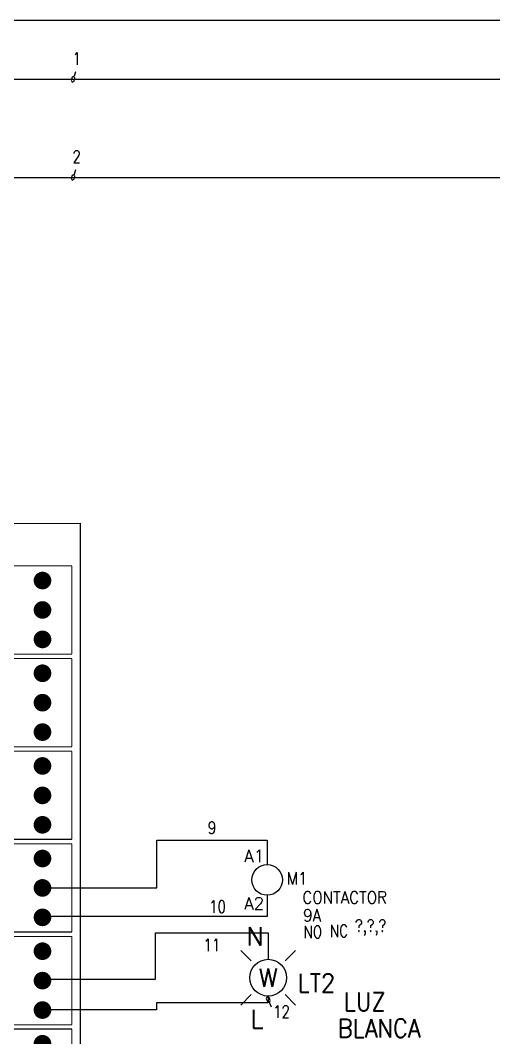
# Model space of a CAD drawing. Header units: millimetres. Extents: x 123.5 to 144.3, y 105.4 to 121.6.
# Drawn here: x 133.07 to 137.9, y 111.22 to 121.59 of the extents above; entities that cross this region are included whole.
import ezdxf
from ezdxf.enums import TextEntityAlignment as Align

# ---------------------------------------------------------------- set-up
doc = ezdxf.new("R2010")
doc.units = ezdxf.units.MM
for name, color, linetype in [('BLK_12AWG', 7, 'Continuous'), ('DESC', 250, 'Continuous'), ('MISC', 7, 'Continuous'), ('SYMS', 7, 'Continuous'), ('TAGS', 250, 'Continuous'), ('TERMS', 250, 'Continuous'), ('WIRES', 7, 'Continuous'), ('XREF', 7, 'Continuous')]:
    doc.layers.add(name, color=color, linetype=linetype)
doc.layers.add('WIRENO', color=7, linetype='Continuous', true_color=0x000000)
doc.styles.add('WD', font='romans.shx')

# ---------------------------------------------------------------- blocks, each defined once
blk = doc.blocks.new('WD_WNH')
at = {"linetype": 'Continuous', "style": 'WD', "width": 0.8}
blk.add_attdef('WIRENO', text='', height=0.125, dxfattribs=at).set_placement((0, 0.062), align=Align.CENTER)
at = {"style": 'WD', "flags": 1}
for tag, p in [('W01USER', (0, 0.078)), ('W02USER', (0, 0.07)), ('W03USER', (0, 0.062)), ('W04USER', (0, 0.055)), ('W05USER', (0, 0.047)), ('W06USER', (0, 0.039)), ('W07USER', (0, 0.031)), ('W08USER', (0, 0.023)), ('W09USER', (0, 0.016)), ('W10USER', (0, 0.008))]:
    blk.add_attdef(tag, text='', height=0.005, dxfattribs=at).set_placement(p, align=Align.CENTER)
blk = doc.blocks.new('EPAD')
at = {"const_width": 0.5}
blk.add_lwpolyline([(-0.25, 0, 1), (0.25, 0, 1)], format="xyb", close=True, dxfattribs=at)
blk = doc.blocks.new('TarjetaElec')
at = {"const_width": 0.008}
for points in [[(149.0406, 100.3538), (154.0006, 100.3538), (154.0006, 104.4678), (149.0406, 104.4678), (149.0406, 100.3538)], [(153.5426, 104.1798), (153.9426, 104.1798)], [(153.9426, 103.5798), (153.9426, 104.1798)], [(153.5426, 103.5798), (153.9426, 103.5798)], [(153.5426, 103.5498), (153.9426, 103.5498)], [(153.9426, 102.9498), (153.9426, 103.5498)], [(153.5426, 102.9498), (153.9426, 102.9498)], [(153.5426, 102.9198), (153.9426, 102.9198)], [(153.9426, 102.3208), (153.9426, 102.9198)], [(153.5426, 102.3208), (153.9426, 102.3208)], [(153.5426, 102.2908), (153.9426, 102.2908)], [(153.9426, 101.6908), (153.9426, 102.2908)], [(153.5426, 101.6908), (153.9426, 101.6908)], [(153.5426, 101.6608), (153.9426, 101.6608)], [(153.9426, 101.0608), (153.9426, 101.6608)], [(153.5426, 101.0608), (153.9426, 101.0608)], [(153.5426, 101.0318), (153.9426, 101.0318)], [(153.9426, 100.4318), (153.9426, 101.0318)]]:
    blk.add_lwpolyline(points, dxfattribs=at)
for centre in [(153.7426, 104.0798), (153.7426, 103.8798), (153.7426, 103.6798), (153.7426, 103.4498), (153.7426, 103.2498), (153.7426, 103.0498), (153.7426, 102.8198), (153.7426, 102.6198), (153.7426, 102.4198), (153.7426, 102.1908), (153.7426, 101.9908), (153.7426, 101.7908), (153.7426, 101.5608), (153.7426, 101.3608), (153.7426, 101.1608)]:
    blk.add_circle(centre, 0.03)
at = {"xscale": 0.12, "yscale": 0.12}
for p in [(153.7426, 104.0798), (153.7426, 103.8798), (153.7426, 103.6798), (153.7426, 103.4498), (153.7426, 103.2498), (153.7426, 103.0498), (153.7426, 102.8198), (153.7426, 102.6198), (153.7426, 102.4198), (153.7426, 102.1908), (153.7426, 101.9908), (153.7426, 101.7908), (153.7426, 101.5608), (153.7426, 101.3608), (153.7426, 101.1608), (153.7426, 100.9318)]:
    blk.add_blockref('EPAD', p, dxfattribs=at)
blk = doc.blocks.new('VLT1W')
for p, q in [((-0.1149, 0.1149), (-0.1856, 0.1856)), ((0.1149, 0.1149), (0.1856, 0.1856)), ((-0.1149, -0.1149), (-0.1856, -0.1856)), ((0.1149, -0.1149), (0.1856, -0.1856))]:
    blk.add_line(p, q)
blk.add_circle((0, 0), 0.125)
at = {"linetype": 'Continuous', "style": 'WD'}
for tag, height, flags, p in [('TERM01', 0.125, 8, (-0.0312, 0.2188)), ('CAT', 0.01, 9, (-0.2211, -0.1343)), ('MFG', 0.01, 9, (-0.2211, -0.1494))]:
    blk.add_attdef(tag, text='', height=height, dxfattribs=dict(at, flags=flags)).set_placement(p, align=Align.RIGHT)
at = {"style": 'WD', "flags": 1}
for tag, p in [('X2TERM01', (0, 0.125)), ('X8TERM02', (0, -0.125))]:
    blk.add_attdef(tag, p, '', height=0.0125, dxfattribs=at)
at = {"style": 'WD'}
blk.add_attdef('COLOR', text='', height=0.125, dxfattribs=at).set_placement((0, 0), align=Align.MIDDLE)
for tag, p, width in [('TAG1', (0.2, -0.0979), 0.9), ('DESC1', (-0.256, -0.9315), 0.9), ('WDTAGALT', (-0.25, -1.25), 0.7)]:
    blk.add_attdef(tag, p, '', height=0.125, dxfattribs=dict(at, width=width))
at = {"linetype": 'Continuous', "style": 'WD', "flags": 9}
blk.add_attdef('ASSYCODE', text='', height=0.01, dxfattribs=at).set_placement((-0.2399, -0.0934), align=Align.CENTER)
at = {"style": 'WD', "flags": 9}
blk.add_attdef('FAMILY', text='', height=0.01, dxfattribs=at).set_placement((-0.2191, -0.1166), align=Align.RIGHT)
at = {"style": 'WD'}
for tag, width, p in [('INST', 0.7, (0.2812, -0.1471)), ('LOC', 0.7, (0.2812, -0.3167)), ('DESC2', 0.9, (-0.256, -0.9627))]:
    blk.add_attdef(tag, text='', height=0.125, dxfattribs=dict(at, width=width)).set_placement(p, align=Align.TOP_LEFT)
at = {"linetype": 'Continuous', "style": 'WD', "flags": 8}
blk.add_attdef('TERM02', text='', height=0.125, dxfattribs=at).set_placement((-0.0312, -0.2188), align=Align.TOP_RIGHT)
blk = doc.blocks.new('WD_WNV')
at = {"linetype": 'Continuous', "style": 'WD', "width": 0.8}
blk.add_attdef('WIRENO', text='', height=0.125, dxfattribs=at).set_placement((-0.05, 0), align=Align.MIDDLE_RIGHT)
at = {"style": 'WD', "flags": 1}
for tag, p in [('W01USER', (-0.062, 0.094)), ('W02USER', (-0.062, 0.086)), ('W03USER', (-0.062, 0.078)), ('W04USER', (-0.062, 0.07)), ('W05USER', (-0.062, 0.062)), ('W06USER', (-0.062, 0.055)), ('W07USER', (-0.062, 0.047)), ('W08USER', (-0.062, 0.039)), ('W09USER', (-0.062, 0.031)), ('W10USER', (-0.062, 0.023))]:
    blk.add_attdef(tag, text='', height=0.005, dxfattribs=at).set_placement(p, align=Align.CENTER)
blk = doc.blocks.new('VMS1')
blk.add_circle((0, 0), 0.156)
at = {"style": 'WD', "width": 0.7}
for tag, p in [('INST', (0.281, 0.419)), ('LOC', (0.281, 0.25))]:
    blk.add_attdef(tag, text='', height=0.125, dxfattribs=at).set_placement(p, align=Align.TOP_LEFT)
at = {"linetype": 'Continuous', "style": 'WD', "flags": 8}
blk.add_attdef('TERM01', text='', height=0.125, dxfattribs=at).set_placement((-0.031, 0.181), align=Align.RIGHT)
at = {"color": 7, "style": 'WD', "flags": 1}
for tag, p in [('X2TERM01', (0, 0.156)), ('X8TERM02', (0, -0.156))]:
    blk.add_attdef(tag, p, '', height=0.0125, dxfattribs=at)
at = {"style": 'WD', "width": 0.9}
for tag, p in [('TAG1', (0.2, -0.047)), ('DESC1', (-0.256, -1.02)), ('DESC2', (-0.256, -1.176)), ('DESC3', (-0.256, -1.332))]:
    blk.add_attdef(tag, p, '', height=0.125, dxfattribs=at)
at = {"style": 'WD', "flags": 9}
blk.add_attdef('FAMILY', text='', height=0.01, dxfattribs=at).set_placement((-0.219, -0.066), align=Align.CENTER)
at = {"linetype": 'Continuous', "style": 'WD', "flags": 9}
for tag, p in [('MFG', (-0.221, -0.099)), ('CAT', (-0.221, -0.084))]:
    blk.add_attdef(tag, text='', height=0.01, dxfattribs=at).set_placement(p, align=Align.MIDDLE)
at = {"linetype": 'Continuous', "style": 'WD', "flags": 8}
blk.add_attdef('TERM02', text='', height=0.125, dxfattribs=at).set_placement((-0.031, -0.178), align=Align.TOP_RIGHT)
at = {"linetype": 'Continuous', "style": 'WD', "flags": 9}
blk.add_attdef('ASSYCODE', text='', height=0.01, dxfattribs=at).set_placement((-0.224, -0.12), align=Align.CENTER)
at = {"style": 'WD', "width": 0.8, "flags": 8}
for tag, p in [('NO', (-0.256, -1.488)), ('XREFNO', (-0.023, -1.488)), ('NC', (-0.256, -1.645)), ('XREFNC', (-0.023, -1.645))]:
    blk.add_attdef(tag, p, '', height=0.125, dxfattribs=at)

msp = doc.modelspace()

# ---------------------------------------------------------------- linework, layer by layer
at = {"color": 7, "linetype": 'Continuous'}
msp.add_line((144.256, 121.59), (123.506, 121.59), dxfattribs=at)
at = {"layer": 'BLK_12AWG'}
for p, q in [((124.418, 120.99), (142.793, 120.99)), ((124.418, 119.99), (142.793, 119.99))]:
    msp.add_line(p, q, dxfattribs=at)
at = {"layer": 'WIRENO'}
for points in [[(133.631, 121.065), (133.616, 121.02), (133.596, 121.01), (133.586, 120.98), (133.596, 120.961), (133.616, 120.971), (133.625, 121), (133.621, 121.01)], [(133.631, 120.065), (133.616, 120.02), (133.596, 120.01), (133.586, 119.98), (133.596, 119.961), (133.616, 119.971), (133.625, 120), (133.621, 120.01)], [(135.629, 111.53), (135.609, 111.579), (135.617, 111.6), (135.606, 111.629), (135.586, 111.638), (135.577, 111.617), (135.588, 111.588), (135.599, 111.584)]]:
    msp.add_lwpolyline(points, dxfattribs=at)
at = {"layer": 'WIRES'}
for p, q in [((134.462, 112.746), (134.462, 113.234)), ((134.462, 113.234), (135.586, 113.234)), ((135.586, 113.234), (135.586, 112.984)), ((133.339, 112.746), (134.462, 112.746)), ((135.586, 112.672), (135.586, 112.455)), ((135.586, 112.455), (133.299, 112.455)), ((134.448, 111.816), (134.448, 112.29)), ((134.448, 112.29), (135.597, 112.29)), ((135.597, 112.29), (135.597, 112.018)), ((133.336, 111.816), (134.448, 111.816)), ((135.597, 111.643), (135.597, 111.574)), ((134.457, 111.504), (133.316, 111.504)), ((135.597, 111.574), (134.457, 111.574)), ((134.457, 111.574), (134.457, 111.504))]:
    msp.add_line(p, q, dxfattribs=at)

# ---------------------------------------------------------------- block references
at = {"layer": 'BLK_12AWG', "xscale": 1.5, "yscale": 1.5, "zscale": 1.5}
msp.add_blockref('TarjetaElec', (-97.32, -40.24), dxfattribs=at)
at = {"layer": 'SYMS'}
ref = msp.add_blockref('VMS1', (135.586, 112.828), dxfattribs=at)
ref.add_attrib('DESC1', 'CONTACTOR', (135.946, 112.586), dxfattribs={"layer": 'DESC', "height": 0.125, "style": 'WD', "width": 0.9})
ref.add_attrib('XREFNO', '?,?,?', (136.483, 112.299), dxfattribs={"layer": 'XREF', "height": 0.125, "style": 'WD', "width": 0.8, "flags": 8})
ref.add_attrib('NO', 'NO', (135.958, 112.235), dxfattribs={"layer": 'MISC', "height": 0.125, "style": 'WD', "width": 0.8, "flags": 8})
ref.add_attrib('NC', 'NC', (136.227, 112.246), dxfattribs={"layer": 'MISC', "height": 0.125, "style": 'WD', "width": 0.8, "flags": 8})
ref.add_attrib('DESC2', '9A', (135.953, 112.404), dxfattribs={"layer": 'DESC', "height": 0.125, "style": 'WD', "width": 0.9})
ref.add_attrib('TERM02', 'A2', dxfattribs={"layer": 'TERMS', "linetype": 'Continuous', "height": 0.125, "style": 'WD', "flags": 8}).set_placement((135.555, 112.65), align=Align.TOP_RIGHT)
ref.add_attrib('TERM01', 'A1', dxfattribs={"layer": 'TERMS', "linetype": 'Continuous', "height": 0.125, "style": 'WD', "flags": 8}).set_placement((135.555, 113.009), align=Align.RIGHT)
ref.add_attrib('TAG1', 'M1', (135.786, 112.781), dxfattribs={"layer": 'TAGS', "height": 0.125, "style": 'WD', "width": 0.9})
ref = msp.add_blockref('VLT1W', (135.597, 111.831), dxfattribs=dict(at, xscale=1.5, yscale=1.5, zscale=1.5))
ref.add_attrib('TERM02', 'L', dxfattribs={"layer": 'TERMS', "linetype": 'Continuous', "height": 0.188, "style": 'WD', "flags": 8}).set_placement((135.55, 111.503), align=Align.TOP_RIGHT)
ref.add_attrib('TERM01', 'N', dxfattribs={"layer": 'TERMS', "linetype": 'Continuous', "height": 0.188, "style": 'WD', "flags": 8}).set_placement((135.55, 112.159), align=Align.RIGHT)
ref.add_attrib('TAG1', 'LT2', (135.897, 111.684), dxfattribs={"layer": 'TAGS', "height": 0.1875, "style": 'WD', "width": 0.9})
ref.add_attrib('DESC2', 'BLANCA', dxfattribs={"layer": 'DESC', "height": 0.1875, "style": 'WD', "width": 0.9}).set_placement((136.306, 111.41), align=Align.TOP_LEFT)
ref.add_attrib('DESC1', 'LUZ', (136.368, 111.494), dxfattribs={"layer": 'DESC', "height": 0.1875, "style": 'WD', "width": 0.9})
ref.add_attrib('COLOR', 'W', dxfattribs={"layer": 'MISC', "height": 0.188, "style": 'WD'}).set_placement((135.597, 111.831), align=Align.MIDDLE)
at = {"layer": 'WIRENO'}
ref = msp.add_blockref('WD_WNH', (133.606, 120.99), dxfattribs=at)
ref.add_attrib('WIRENO', '1', dxfattribs={"linetype": 'Continuous', "height": 0.125, "style": 'WD', "width": 0.8}).set_placement((133.643, 121.101), align=Align.BOTTOM_CENTER)
ref = msp.add_blockref('WD_WNH', (133.606, 119.99), dxfattribs=at)
ref.add_attrib('WIRENO', '2', dxfattribs={"linetype": 'Continuous', "height": 0.125, "style": 'WD', "width": 0.8}).set_placement((133.643, 120.101), align=Align.BOTTOM_CENTER)
ref = msp.add_blockref('WD_WNH', (135.024, 113.234), dxfattribs=at)
ref.add_attrib('WIRENO', '9', dxfattribs={"linetype": 'Continuous', "height": 0.125, "style": 'WD', "width": 0.8}).set_placement((135.024, 113.297), align=Align.CENTER)
ref = msp.add_blockref('WD_WNV', (135.586, 112.563), dxfattribs=at)
ref.add_attrib('WIRENO', '10', dxfattribs={"linetype": 'Continuous', "height": 0.125, "style": 'WD', "width": 0.8}).set_placement((134.994, 112.556), align=Align.MIDDLE_LEFT)
ref = msp.add_blockref('WD_WNH', (135.022, 112.29), dxfattribs=at)
ref.add_attrib('WIRENO', '11', dxfattribs={"linetype": 'Continuous', "height": 0.125, "style": 'WD', "width": 0.8}).set_placement((135.022, 112.227), align=Align.TOP_CENTER)
ref = msp.add_blockref('WD_WNV', (135.597, 111.609), dxfattribs=at)
ref.add_attrib('WIRENO', '12', dxfattribs={"linetype": 'Continuous', "height": 0.125, "style": 'WD', "width": 0.8}).set_placement((135.647, 111.484), align=Align.MIDDLE_LEFT)

doc.saveas('drawing.dxf')
